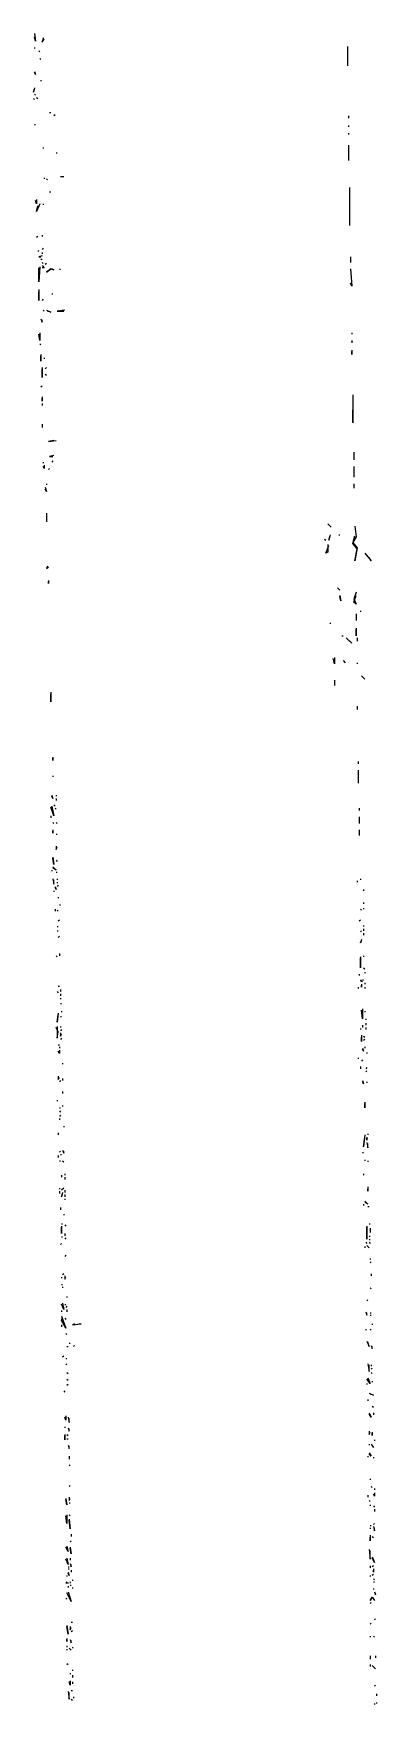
# Model space of a CAD drawing. Extents: x 1 to 1989, y -9 to 1002.
# Drawn here: x 196 to 248.8, y 251.3 to 508 of the extents above; entities that cross this region are included whole.
import ezdxf

# ---------------------------------------------------------------- set-up
doc = ezdxf.new("R2010")
doc.units = 0
doc.layers.add('LINEWORK', color=4, linetype='CONTINUOUS')

msp = doc.modelspace()

# ---------------------------------------------------------------- linework, layer by layer
at = {"layer": 'LINEWORK'}
for points in [[(196.1667, 508), (196.3333, 506.8333), (196.1667, 507.5)], [(196.1667, 505.8333), (196.1667, 505.6667)], [(197.5, 507.3333), (197.3333, 506.6667), (197.6667, 507.1667)], [(244.3333, 506), (244.3333, 503)], [(196.8333, 505.3333), (197, 505.1667)], [(197, 504.1667), (197.1667, 504)], [(196.1667, 502.1667), (196.3333, 501.6667), (196.1667, 502)], [(197.1667, 500.8333), (197.1667, 500.6667)], [(196.1667, 499.6667), (196, 499), (196.1667, 499.5)], [(196, 498), (196.1667, 497.8333)], [(196.1667, 498.6667), (196.3333, 498.5)], [(196.5, 498.1667), (196.6667, 498)], [(198.5, 495.8333), (198.6667, 495.8333)], [(199.3333, 495.5), (199.1667, 495.3333)], [(196.1667, 494), (196.3333, 494)], [(244.5, 495.3333), (244.5, 495)], [(244.5, 493.8333), (244.5, 493.6667)], [(197.5, 490.5), (197.5, 490.3333)], [(244.5, 492.6667), (244.5, 492.5)], [(244.5, 490.8333), (244.5, 488.5)], [(199.5, 489.6667), (199.6667, 489.6667)], [(197.6667, 485.8333), (197.6667, 485.6667)], [(198, 485.6667), (198.1667, 485.5)], [(200.1667, 486), (200.6667, 486)], [(198.5, 483.6667), (198.6667, 483.6667)], [(244.6667, 484.3333), (244.6667, 478.5)], [(196.5, 482.5), (196.5, 481.8333), (196.3333, 482.3333)], [(197, 481.8333), (196.5, 480.6667), (196.6667, 481.5)], [(197.5, 481.8333), (197.5, 481.6667)], [(196.6667, 476.8333), (196.5, 476.6667)], [(197.3333, 477), (197.3333, 476.8333)], [(197.5, 475), (197.3333, 474.8333)], [(196.8333, 474.6667), (196.6667, 474.5)], [(197.3333, 473.8333), (196.8333, 473.6667), (197.1667, 473.6667)], [(197.1667, 473.3333), (197.3333, 473.3333)], [(197.3333, 474.3333), (197.3333, 474.1667)], [(197.3333, 472.8333), (197.5, 472.6667)], [(197.3333, 472.3333), (197.6667, 472), (197.3333, 472)], [(198, 472.6667), (197.8333, 472.5)], [(244.8333, 473.6667), (244.8333, 472.8333)], [(197, 472.1667), (196.8333, 469.8333), (196.8333, 472)], [(198.6667, 471.8333), (198, 471.3333), (198.6667, 471.8333), (199.1667, 471.6667), (198.8333, 471.8333)], [(200, 471.8333), (200.1667, 471.6667)], [(244.8333, 471.8333), (245, 469.1667), (244.8333, 469.6667)], [(196.8333, 468.6667), (196.8333, 467), (196.8333, 468.3333)], [(197.5, 467.1667), (197.3333, 467)], [(198.8333, 468), (199, 468)], [(197.5, 465.5), (197.6667, 465.3333)], [(198, 465.5), (198.6667, 465.1667), (198.1667, 465.3333)], [(200.8333, 465.5), (199.6667, 465.3333), (200.6667, 465.3333)], [(197.1667, 464.1667), (197.3333, 463.6667), (197.3333, 464)], [(197, 462), (197, 460.8333), (196.8333, 461.8333)], [(197, 460.3333), (197.1667, 460.1667)], [(245, 462), (245, 461.8333)], [(245, 460.8333), (245, 460.5)], [(197.1667, 458.6667), (197.1667, 457.6667), (197.1667, 458.5)], [(197.6667, 458.1667), (197.6667, 458)], [(245, 459.3333), (245, 458.6667), (245, 459.1667)], [(197.3333, 456.6667), (197.3333, 455.1667), (197.3333, 456.5)], [(198, 456.6667), (197.8333, 456.5)], [(197.8333, 455.6667), (198, 455.5)], [(197.3333, 453.8333), (197.1667, 453.6667)], [(197.3333, 452.1667), (197.3333, 451.5), (197.3333, 452)], [(245.1667, 452.5), (245.1667, 448.1667), (245.1667, 450.1667)], [(197.3333, 451.1667), (197.3333, 450.8333)], [(197.3333, 448), (197.3333, 447.5)], [(199.1667, 445.5), (198.3333, 445.3333), (199.5, 445.5)], [(197.5, 442.1667), (197.5, 442)], [(197.6667, 441.6667), (197.6667, 441.1667), (197.5, 441.5)], [(199.1667, 443.1667), (198.5, 443), (199, 443)], [(199, 442.3333), (198.8333, 442.1667)], [(245.3333, 443.6667), (245.3333, 442.5)], [(245.3333, 441.5), (245.3333, 439.8333)], [(198.5, 441.1667), (198.3333, 441)], [(197.8333, 438.3333), (198, 437.6667), (197.8333, 438)], [(198, 438.8333), (198, 438.6667)], [(245.3333, 438.8333), (245.3333, 438.1667)], [(198, 434.3333), (198, 433)], [(241.3333, 432.6667), (241.8333, 432.1667)], [(245.5, 432.3333), (245.6667, 430.6667), (245.1667, 429.8333), (245.8333, 429), (245.5, 427), (245.8333, 428.8333), (245.1667, 429.6667), (245.5, 430.8333)], [(240.8333, 430.3333), (241, 430.1667)], [(241.3333, 429.5), (241.3333, 428.3333), (241, 428.1667), (241.5, 429.3333)], [(241.6667, 431), (241.5, 430.1667), (241.6667, 430.8333)], [(243, 431), (243.1667, 431)], [(198.1667, 426.1667), (198, 425.8333), (198.3333, 426)], [(247, 428.1667), (248, 427), (247.6667, 427.5)], [(198.3333, 424), (198.3333, 423.5), (198.3333, 423.8333)], [(242.8333, 422.8333), (243.1667, 422.5)], [(243.1667, 421.6667), (243.3333, 420.8333), (243.1667, 421.5)], [(245.6667, 422.1667), (245.3333, 421.1667), (245.6667, 420.3333), (245.3333, 420.6667), (245.6667, 421.6667)], [(245.6667, 418.8333), (245.6667, 417.8333)], [(246.3333, 419.3333), (246.3333, 419.1667)], [(241.6667, 417.5), (241.6667, 417.3333)], [(245.6667, 416.6667), (245.6667, 415.5), (245.6667, 416.5)], [(243.5, 415.5), (243.6667, 415.5)], [(244.1667, 415.1667), (245, 414.3333), (244.5, 414.8333)], [(245.8333, 415.1667), (245.8333, 414.6667)], [(242.3333, 412.1667), (242.3333, 411.1667), (242.1667, 412)], [(243.6667, 411.6667), (244, 411.3333)], [(245.8333, 411.3333), (245.8333, 411.1667)], [(242.3333, 408.6667), (242.3333, 407.8333)], [(246.5, 409.3333), (247, 408.8333)], [(198.6667, 406.8333), (198.6667, 405.3333), (198.6667, 406.5)], [(245.8333, 404.6667), (245.8333, 404.1667)], [(199, 396.8333), (199, 396.3333), (199, 396.6667)], [(246, 396.1667), (246, 395.8333)], [(199, 394), (199, 393.8333)], [(246, 394.8333), (246, 392.8333)], [(198.8333, 391), (199, 390.5), (198.8333, 390.8333)], [(199.5, 391), (199.5, 390.8333)], [(199.5, 390.5), (199.5, 390.1667)], [(198.8333, 389.3333), (199.1667, 387.8333), (198.6667, 389.1667)], [(198.6667, 387.8333), (198.6667, 387.5)], [(199.1667, 389.5), (199.3333, 389.3333)], [(199.3333, 389), (199.5, 388.8333)], [(246.1667, 389), (246.1667, 388.6667)], [(246.1667, 387.6667), (246.1667, 386.6667)], [(199, 386.8333), (199.1667, 386.6667)], [(199, 385.6667), (199, 385.1667), (199, 385.5)], [(199.5, 386.8333), (199.6667, 386.6667)], [(246.1667, 385.6667), (246.1667, 384.8333)], [(199.5, 385), (199.6667, 385)], [(199.5, 383.1667), (199.5, 382.6667), (199.6667, 383)], [(199, 381.5), (199.1667, 380.3333), (199, 381.3333)], [(199, 380), (199.5, 379.5), (199, 379.8333)], [(199.5, 381), (199.6667, 380.8333)], [(198.8333, 379.5), (198.8333, 379.3333)], [(199, 378.1667), (199.1667, 377.3333), (199.1667, 378)], [(199.5, 379.1667), (199.6667, 379.1667)], [(199.6667, 378.1667), (199.6667, 378)], [(199.6667, 377.6667), (199.6667, 377.5)], [(245.8333, 377.8333), (245.8333, 377.6667)], [(246.3333, 378.1667), (246.3333, 378)], [(199.1667, 376.3333), (199.1667, 376.1667)], [(199.3333, 377), (199.5, 376.5), (199.3333, 376.8333)], [(199.8333, 377.1667), (199.6667, 377)], [(199.8333, 375.3333), (199.8333, 375.1667)], [(246.8333, 376.5), (246.8333, 376.3333)], [(199.3333, 373.5), (199.3333, 373.1667)], [(199.6667, 373.3333), (199.8333, 373.1667)], [(200, 374.1667), (200.1667, 374.1667)], [(246.3333, 373.5), (246.5, 373.3333)], [(246.8333, 374.5), (246.8333, 374.3333)], [(246.8333, 373.6667), (246.8333, 373.5)], [(199.6667, 370.8333), (199.8333, 370.8333)], [(199.6667, 370.1667), (199.8333, 370.1667)], [(200, 371.8333), (199.8333, 371.6667)], [(246.3333, 371.8333), (246.1667, 371.6667)], [(246.5, 370.1667), (246.3333, 370)], [(246.8333, 371), (246.8333, 370.8333)], [(246.8333, 370.5), (246.8333, 370.1667)], [(246.8333, 369.8333), (246.8333, 369.5)], [(200, 369.3333), (199.8333, 369.1667)], [(246.5, 368.8333), (246.3333, 368.3333), (246.5, 368.6667)], [(199.5, 366.3333), (199.6667, 366.1667)], [(200, 366.6667), (200, 366.3333)], [(246.3333, 366.1667), (246.3333, 364.5), (246.3333, 366)], [(246.8333, 366.3333), (246.8333, 366.1667)], [(246.8333, 364.5), (247, 364.3333)], [(246.1667, 363.5), (246.1667, 363.3333)], [(246.3333, 362.6667), (246.6667, 362.3333), (246.3333, 362.5)], [(246.5, 362), (246.5, 361.5), (246.5, 361.8333)], [(246.6667, 362.6667), (246.8333, 362.6667)], [(247, 363.8333), (247, 363.6667)], [(247, 362.1667), (247, 362)], [(199.6667, 360.8333), (199.8333, 360.6667)], [(199.8333, 361.6667), (200, 361.6667)], [(200.1667, 361.1667), (200.1667, 360.8333)], [(200.1667, 360.5), (200.1667, 360.1667)], [(200.1667, 359.8333), (200.1667, 359.6667)], [(246, 361.5), (246, 361.3333)], [(247, 361.5), (247, 361.3333)], [(199.8333, 357.5), (199.6667, 356.1667), (199.8333, 357.3333)], [(200.1667, 359), (200.3333, 359)], [(200.1667, 357), (200.3333, 357)], [(200.3333, 357.8333), (200.3333, 357.6667)], [(246.6667, 358.1667), (246.6667, 356.6667), (246.5, 358)], [(247, 357.8333), (247, 357.6667)], [(199.6667, 355.5), (199.6667, 353.6667), (199.8333, 354.6667), (199.5, 355.3333)], [(200.1667, 355.5), (200.1667, 355.3333)], [(200.3333, 355), (200.1667, 354.8333)], [(200.1667, 354.5), (200.1667, 354), (200.3333, 354.3333)], [(246.3333, 355.1667), (246.3333, 355)], [(246.6667, 355.6667), (246.6667, 355.3333)], [(247.1667, 356.6667), (247.1667, 356.5)], [(247.1667, 356), (247.1667, 355.6667)], [(247.1667, 355.3333), (247.1667, 355)], [(199.8333, 352.6667), (200, 352.6667)], [(200, 351.8333), (200, 351.3333), (199.8333, 351.6667)], [(200, 352.3333), (200, 352.1667)], [(200.3333, 353.6667), (200.1667, 353.5)], [(246.5, 354.1667), (246.5, 353.1667), (246.5, 353.8333)], [(246.6667, 352.1667), (246.8333, 351.6667), (246.6667, 352)], [(246.8333, 354), (247, 353.8333)], [(247, 353.5), (246.8333, 353.3333)], [(247, 352.3333), (247, 352.1667)], [(200.5, 349.8333), (200.5, 349.6667)], [(246, 350.6667), (246, 350.5)], [(246.3333, 349.3333), (246.3333, 349)], [(246.5, 350.3333), (246.6667, 350.1667)], [(247.3333, 349.1667), (247.1667, 349)], [(247.3333, 351.5), (247.3333, 351.3333)], [(199.8333, 347.8333), (199.8333, 347.3333), (200, 347.6667)], [(200.1667, 347.1667), (200, 347)], [(200.5, 347.5), (200.5, 347.1667)], [(246.6667, 347.1667), (246.8333, 346.6667), (246.6667, 347)], [(247.3333, 348.6667), (247.1667, 348.5)], [(247.3333, 347), (247.3333, 346.8333)], [(199.6667, 344.1667), (199.6667, 344)], [(200.5, 345.5), (200.5, 345.1667)], [(200, 343), (200.1667, 343)], [(200, 342.5), (200.1667, 342.3333)], [(200.1667, 341.8333), (200, 341.6667)], [(200.5, 343.3333), (200.5, 343.1667)], [(247, 343.8333), (247, 343), (247, 343.6667)], [(199.8333, 339.1667), (199.8333, 338.8333)], [(200, 341.3333), (200, 341.1667)], [(200.6667, 340.1667), (200.6667, 340)], [(247, 338.8333), (246.8333, 337), (247, 338.5)], [(247.5, 339), (247.5, 338.8333)], [(200.1667, 336.3333), (200, 336.1667)], [(200.5, 336.5), (200.6667, 336), (200.6667, 336.3333)], [(247.3333, 338.5), (247.3333, 338), (247.3333, 338.3333)], [(247.3333, 337.6667), (247.5, 336.8333), (247.5, 337.5)], [(199.8333, 335.6667), (199.8333, 335.3333)], [(200, 334.8333), (200.1667, 334.8333)], [(200.1667, 335.8333), (200.3333, 335.8333)], [(200.5, 334.8333), (200.6667, 334.6667)], [(246.8333, 336.1667), (246.6667, 336)], [(247, 335), (247, 334.8333)], [(247.5, 334.8333), (247.5, 334.6667)], [(200.3333, 332.6667), (200.3333, 332.3333)], [(200.8333, 332.8333), (200.8333, 332.6667)], [(200.8333, 332.3333), (200.8333, 332)], [(246.8333, 332.8333), (246.8333, 332.6667)], [(200, 330.6667), (200, 330.5)], [(200, 330.1667), (200, 329.8333)], [(200.6667, 330.6667), (200.3333, 330.3333)], [(200.5, 330), (200.3333, 329.3333), (200.5, 329.8333)], [(200.8333, 330.3333), (200.8333, 330)], [(200.8333, 329.6667), (200.8333, 329.3333)], [(200.8333, 329), (200.8333, 328.8333)], [(247, 328.6667), (247.5, 328.1667), (247, 328.5)], [(247.5, 330.8333), (247.5, 330.1667), (247.5, 330.5)], [(200.1667, 327.6667), (200.1667, 327.3333)], [(200.6667, 326.6667), (200.6667, 326.5)], [(246.8333, 328.1667), (246.8333, 328)], [(247.5, 327.8333), (247.6667, 327.8333)], [(200.3333, 325.1667), (200.5, 325.1667)], [(200.3333, 324.8333), (200.3333, 323.6667), (200.3333, 324.6667)], [(200.8333, 325), (201, 324.8333)], [(200.8333, 323.6667), (200.8333, 323.3333)], [(247.3333, 324.8333), (247.3333, 322.8333), (247.3333, 324.6667)], [(247.6667, 325.1667), (247.8333, 325.1667)], [(247.8333, 324.5), (247.8333, 323.8333)], [(200.3333, 322.1667), (200.1667, 322)], [(200.3333, 323.1667), (200.5, 323.1667)], [(200.8333, 323), (201, 322.8333)], [(247, 321.6667), (247, 321.5)], [(247.1667, 322.3333), (247.3333, 322.1667)], [(247.3333, 321.8333), (247.6667, 321.5)], [(247.8333, 323.3333), (247.6667, 323.1667)], [(247.6667, 322.8333), (247.8333, 322.6667)], [(247.6667, 322.3333), (247.8333, 322.1667)], [(201, 320.3333), (200.8333, 320.1667)], [(247.8333, 319.8333), (247.8333, 319.6667)], [(248, 319.3333), (247.8333, 319.1667)], [(200.3333, 317), (200.3333, 316.8333)], [(200.3333, 315.8333), (200.5, 315.8333)], [(200.6667, 317.5), (200.5, 317.3333)], [(200.8333, 317.1667), (200.8333, 316.6667), (201, 317)], [(248, 317.5), (248, 317.1667)], [(200.5, 315.5), (200.5, 315.3333)], [(201.1667, 314), (201.1667, 313.8333)], [(247.5, 313.5), (247.3333, 313.3333)], [(247.8333, 315.3333), (248, 315.1667)], [(200.5, 313), (200.6667, 312), (200.3333, 312.8333)], [(200.3333, 311.8333), (200.3333, 311.6667)], [(200.3333, 311), (201, 309.1667), (200.3333, 310.3333), (200.5, 310.8333)], [(201, 312.8333), (200.8333, 312.6667)], [(200.8333, 310.6667), (201, 310.5)], [(201.1667, 312.5), (201, 312.3333)], [(201.1667, 312), (201.1667, 311.6667)], [(247.1667, 311.6667), (247.3333, 311.1667), (247.3333, 311.5)], [(247.8333, 311.5), (248, 311.5)], [(247.8333, 311.1667), (248, 311.1667)], [(200.3333, 309.6667), (200.3333, 309.3333)], [(201, 308.3333), (201.1667, 308.1667)], [(202.3333, 309.8333), (202, 309.6667), (203.3333, 309.8333), (202.5, 309.6667)], [(247.1667, 309), (247.1667, 308.8333)], [(247.8333, 309), (248, 308.8333)], [(248.1667, 309.8333), (248.1667, 309.6667)], [(201.1667, 306.3333), (201.3333, 306.3333)], [(201.5, 306.8333), (201.6667, 306.8333)], [(202.3333, 306.5), (202.1667, 306.3333)], [(247.3333, 307.1667), (247.6667, 306.3333), (247.5, 307)], [(248, 306.5), (248.1667, 306), (248.1667, 306.3333)], [(200.6667, 304.8333), (200.5, 304.6667)], [(201, 304.5), (201.1667, 304.5)], [(201.1667, 303.6667), (201, 303.5)], [(247.5, 303.6667), (247.6667, 302.5), (247.6667, 303.5)], [(248, 303.5), (248, 303.3333)], [(248.1667, 303), (248, 302.8333)], [(201.1667, 302.3333), (201.3333, 302.1667)], [(201.1667, 301.3333), (201.3333, 301.1667)], [(201.3333, 300.5), (201.1667, 300.3333)], [(247.5, 301.5), (247.8333, 300.6667), (247.3333, 301.3333)], [(247.3333, 300.6667), (247.3333, 300.5)], [(248, 302.3333), (248.1667, 302.1667)], [(248.1667, 301), (248.1667, 300.8333)], [(200.8333, 299.5), (200.6667, 299.3333)], [(247.5, 298.1667), (247.5, 298)], [(247.6667, 299.1667), (248.3333, 298.8333), (247.8333, 299)], [(201, 295.6667), (201, 295), (200.8333, 295.5)], [(201.3333, 295.5), (201.5, 294.6667), (201.5, 295.3333)], [(247.6667, 296.1667), (248, 295.5), (247.6667, 296)], [(248.1667, 297.1667), (248.3333, 297)], [(248.3333, 296.1667), (248.3333, 295.8333)], [(200.8333, 294), (200.8333, 293.8333)], [(200.8333, 292.8333), (200.8333, 292), (200.8333, 292.6667)], [(201.1667, 292.8333), (201.3333, 292.6667)], [(201.3333, 293.8333), (201.5, 293.3333), (201.5, 293.6667)], [(247.6667, 293.3333), (247.6667, 292.8333), (247.8333, 293.1667)], [(248.1667, 293.1667), (248.1667, 292.6667), (248.1667, 293)], [(201.1667, 292.1667), (201.3333, 292.1667)], [(201.3333, 291.1667), (201.5, 290.6667), (201.5, 291)], [(247.6667, 291.3333), (247.6667, 291.1667)], [(248, 291.3333), (248.3333, 290.8333), (248.1667, 291.1667)], [(248.5, 292), (248.5, 291.8333)], [(201.5, 289.5), (201.5, 289)], [(201.6667, 288.1667), (201.5, 288)], [(247.5, 289.5), (247.5, 289.3333)], [(247.6667, 290), (248, 289.5), (247.6667, 289.8333)], [(248.3333, 289.3333), (248.3333, 289.1667)], [(201.6667, 285), (201.5, 284.8333)], [(247.8333, 286), (247.8333, 285.8333)], [(201, 283), (201.1667, 282), (201, 282.8333)], [(201.5, 283.1667), (201.5, 282.6667), (201.6667, 283)], [(247.5, 283.5), (247.5, 283.1667)], [(247.6667, 282.6667), (247.8333, 282.5)], [(248, 284.8333), (248.1667, 284.6667)], [(248.5, 283.8333), (248.5, 283.3333), (248.3333, 283.6667)], [(248.5, 284.5), (248.5, 284.3333)], [(201.1667, 280.5), (201.1667, 279.1667), (201, 280.3333)], [(201.5, 282.3333), (201.6667, 282.3333)], [(201.5, 280.5), (201.6667, 280.3333)], [(201.5, 279.8333), (201.6667, 278.3333), (201.5, 279.6667)], [(247.8333, 282), (247.8333, 281.8333)], [(248.5, 281.8333), (248.3333, 281.6667)], [(248.5, 281.3333), (248.5, 281)], [(201.8333, 277.5), (201.8333, 277.1667)], [(247.8333, 278.8333), (248, 278.8333)], [(247.8333, 278.5), (247.8333, 278.3333)], [(247.8333, 277.3333), (247.8333, 276.5), (247.8333, 277)], [(248.5, 279.1667), (248.3333, 279)], [(248.3333, 278.6667), (248.5, 278), (248.5, 278.5)], [(201.1667, 275.6667), (201.3333, 274.8333), (201, 275.5)], [(201.8333, 276.5), (201.6667, 276.3333)], [(201.6667, 275.5), (201.8333, 274.5), (201.6667, 275.3333)], [(247.6667, 275.1667), (247.8333, 273.6667), (247.8333, 275)], [(248.1667, 277.1667), (248.3333, 277)], [(201.1667, 273.8333), (201.3333, 272.8333), (201, 273.6667)], [(201.3333, 272.5), (201.5, 272.5)], [(201.3333, 272.1667), (201.5, 272.1667)], [(201.6667, 273.8333), (201.6667, 273.5)], [(201.6667, 273), (201.8333, 272.5), (201.8333, 272.8333)], [(247.8333, 272.6667), (247.8333, 272.3333)], [(248.1667, 274), (248.5, 273.1667), (248.1667, 273.8333)], [(248.3333, 272.6667), (248.1667, 272.5)], [(248.3333, 272.1667), (248.3333, 271.6667), (248.3333, 272)], [(201, 270.1667), (201.3333, 270), (201, 270)], [(201.1667, 271.1667), (201.1667, 271)], [(201.3333, 271.6667), (201.5, 271.1667), (201.3333, 271.5)], [(201.6667, 270.1667), (201.6667, 270)], [(201.6667, 269.6667), (201.8333, 269.6667)], [(201.8333, 272), (201.8333, 271.6667)], [(202, 270.5), (202, 270.3333)], [(247.8333, 271.1667), (247.8333, 271)], [(248.3333, 271.3333), (248.1667, 271.1667)], [(248.3333, 270.6667), (248.5, 270.5)], [(248.3333, 270.1667), (248.5, 270.1667)], [(201.1667, 267.6667), (201, 267.5)], [(201.3333, 268.6667), (201.8333, 267.1667), (201.1667, 268.5)], [(201.3333, 269.5), (201.3333, 269.3333)], [(202, 269.3333), (202, 269.1667)], [(248.1667, 267.8333), (247.8333, 267.3333), (248.1667, 267.8333), (248.5, 267.3333), (248.3333, 267.6667)], [(248, 267), (247.8333, 266.8333)], [(248.3333, 269.1667), (248.3333, 269)], [(248.5, 268.6667), (248.6667, 268.1667), (248.6667, 268.5)], [(248.6667, 264.5), (248.5, 264.3333)], [(201.1667, 263.5), (201.3333, 262.1667), (201.1667, 263.3333)], [(201.6667, 263.3333), (201.6667, 262.8333), (201.8333, 263.1667)], [(201.8333, 264), (202, 264)], [(202, 262.6667), (201.8333, 262.5)], [(248, 263.8333), (247.8333, 263.6667)], [(247.8333, 261.8333), (247.8333, 261.6667)], [(248.3333, 261.8333), (248.5, 261.6667)], [(201.1667, 261.5), (201.1667, 261), (201.1667, 261.3333)], [(201.1667, 260.3333), (201.1667, 260.1667)], [(201.1667, 259.8333), (201.1667, 259.6667)], [(201.5, 260), (201.8333, 259.6667)], [(201.6667, 261.3333), (201.8333, 260.8333), (201.8333, 261.1667)], [(202, 260.1667), (202, 260)], [(201.1667, 257.6667), (201.3333, 257.5)], [(202, 256.6667), (202, 256.5)], [(247.8333, 258.8333), (247.8333, 258.3333)], [(247.8333, 257.5), (247.8333, 257.1667)], [(248.1667, 257.3333), (248.6667, 256.8333)], [(248.6667, 258.8333), (248.6667, 258.5)], [(201.6667, 255), (201.6667, 254.3333), (201.5, 254.8333)], [(201.6667, 256.1667), (201.6667, 256)], [(202, 255.8333), (202, 255.5)], [(202, 254.8333), (202, 254.5)], [(248.6667, 254.3333), (248.5, 254.1667)], [(201.3333, 253.3333), (201.5, 252.1667), (201.5, 253.1667)], [(201.8333, 253.5), (202, 253.5)], [(201.8333, 252.1667), (202, 252)], [(202.1667, 252.5), (202.1667, 252.3333)], [(248.8333, 253), (248.8333, 252.6667)], [(248.8333, 251.6667), (248.8333, 251.5)], [(248.5, 251.5), (248.5, 251.3333)]]:
    msp.add_lwpolyline(points, dxfattribs=at)

doc.saveas('drawing.dxf')
